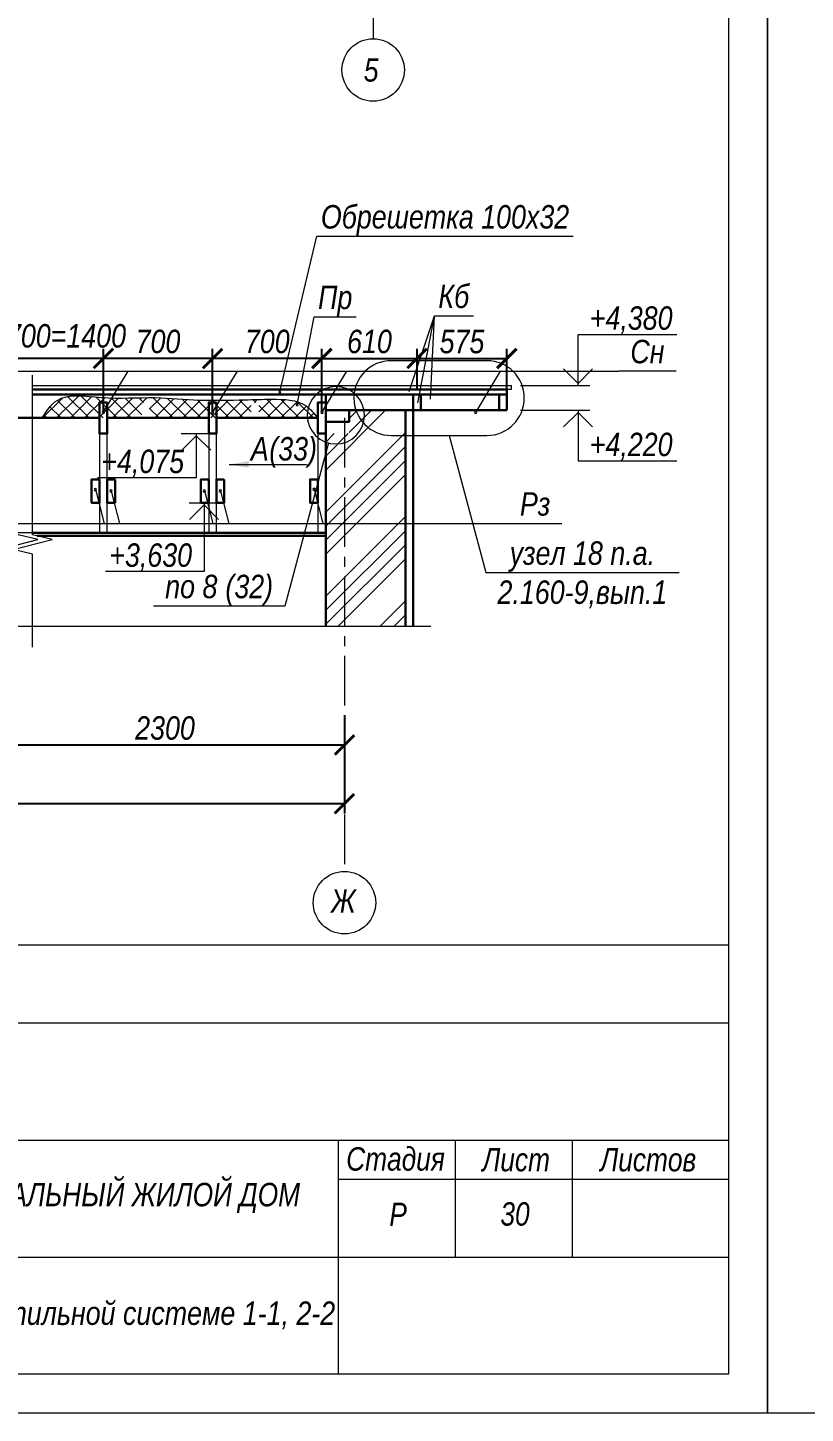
# Model space of a CAD drawing. Header units: millimetres. Extents: x 1582001 to 3303937, y 226471 to 491235.
# Drawn here: x 1866523 to 1876486, y 291255 to 309003 of the extents above; entities that cross this region are included whole.
import ezdxf
from ezdxf.enums import TextEntityAlignment as Align

# ---------------------------------------------------------------- set-up
doc = ezdxf.new("R2010")
doc.units = ezdxf.units.MM
doc.linetypes.add('CENTER', pattern=[50.8, 31.75, -6.35, 6.35, -6.35])
doc.layers.get('Defpoints').update_dxf_attribs({"color": 255, "lineweight": 30})
doc.layers.add('Spezifikazia', color=250, linetype='Continuous')
for name, color, linetype, lineweight in [('Оси', 251, 'CENTER', 9), ('Размеры', 7, 'Continuous', 18), ('средние', 92, 'Continuous', 30), ('Стены', 244, 'Continuous', 30), ('тонкие', 163, 'Continuous', 20), ('Тонкий', 216, 'Continuous', 18)]:
    doc.layers.add(name, color=color, linetype=linetype, lineweight=lineweight)
doc.styles.add('GOST 2.304', font='ARIALNI.TTF', dxfattribs={"width": 0.98, "height": 300})
doc.styles.get("Standard").update_dxf_attribs({"font": 'ARIALNI.TTF', "height": 300})
doc.styles.add('STYLE1', font='ARIALNI.TTF', dxfattribs={"height": 300})
doc.styles.add('Текст', font='ARIALNI.TTF')
doc.dimstyles.new('х2', dxfattribs={"dimscale": 100, "dimtxt": 2.5, "dimasz": 2.5, "dimexe": 1.25, "dimexo": 0.625, "dimtad": 1, "dimdec": 0, "dimlfac": 0.5, "dimtxsty": 'Standard', "dimblk": 'ARCHTICK', "dimcen": 2.5, "dimadec": 0, "dimazin": 0, "dimtfac": 1, "dimtdec": 0, "dimtmove": 0, "dimatfit": 3, "dimfxl": 0, "dimarcsym": 0})

# ---------------------------------------------------------------- blocks, each defined once
blk = doc.blocks.new('_ArchTick')
at = {"color": 0, "linetype": 'ByBlock', "const_width": 0.15}
blk.add_lwpolyline([(-0.5, -0.5), (0.5, 0.5)], dxfattribs=at)
blk = doc.blocks.new('*D1281')
at = {"layer": 'Defpoints', "color": 0, "lineweight": -3, "ltscale": 100, "transparency": 16777216}
for p in [(1867492, 304766), (1867492, 304034), (1868892, 304034)]:
    blk.add_point(p, dxfattribs=at)
at = {"layer": 'Размеры', "color": 0, "lineweight": -2, "ltscale": 100, "transparency": 16777216}
for p, q in [((1867492, 304097), (1867492, 304891)), ((1868892, 304766), (1867492, 304766)), ((1868892, 304097), (1868892, 304891))]:
    blk.add_line(p, q, dxfattribs=at)
at = {"layer": 'Размеры', "color": 0, "lineweight": -2, "ltscale": 100, "transparency": 16777216, "xscale": 250, "yscale": 250, "zscale": 250, "rotation": 180}
blk.add_blockref('_ArchTick', (1867492, 304766), dxfattribs=at)
at = {"layer": 'Размеры', "color": 0, "lineweight": -2, "ltscale": 100, "transparency": 16777216, "xscale": 250, "yscale": 250, "zscale": 250}
blk.add_blockref('_ArchTick', (1868892, 304766), dxfattribs=at)
at = {"layer": 'Размеры', "color": 0, "ltscale": 100, "transparency": 16777216, "insert": (1868192, 304982), "char_height": 300, "attachment_point": 5}
blk.add_mtext('700', dxfattribs=at)
blk = doc.blocks.new('*D1831')
at = {"layer": 'Defpoints', "color": 0, "lineweight": -3, "ltscale": 100, "transparency": 16777216}
for p in [(1865982, 300261), (1870582, 300261), (1870582, 299816)]:
    blk.add_point(p, dxfattribs=at)
at = {"layer": 'Размеры', "color": 0, "lineweight": -2, "ltscale": 100, "transparency": 16777216}
for p, q in [((1865982, 300199), (1865982, 299691)), ((1870582, 300199), (1870582, 299691)), ((1865982, 299816), (1870582, 299816))]:
    blk.add_line(p, q, dxfattribs=at)
at = {"layer": 'Размеры', "color": 0, "lineweight": -2, "ltscale": 100, "transparency": 16777216, "xscale": 250, "yscale": 250, "zscale": 250, "rotation": 180}
blk.add_blockref('_ArchTick', (1865982, 299816), dxfattribs=at)
at = {"layer": 'Размеры', "color": 0, "lineweight": -2, "ltscale": 100, "transparency": 16777216, "xscale": 250, "yscale": 250, "zscale": 250}
blk.add_blockref('_ArchTick', (1870582, 299816), dxfattribs=at)
at = {"layer": 'Размеры', "color": 0, "ltscale": 100, "transparency": 16777216, "insert": (1868282, 300031), "char_height": 300, "attachment_point": 5}
blk.add_mtext('2300', dxfattribs=at)
blk = doc.blocks.new('*D1832')
at = {"layer": 'Defpoints', "color": 0, "lineweight": -3, "ltscale": 100, "transparency": 16777216}
for p in [(1840582, 299816), (1870582, 299816), (1840582, 299063)]:
    blk.add_point(p, dxfattribs=at)
at = {"layer": 'Размеры', "color": 0, "lineweight": -2, "ltscale": 100, "transparency": 16777216}
for p, q in [((1840582, 299753), (1840582, 298938)), ((1870582, 299753), (1870582, 298938)), ((1870582, 299063), (1840582, 299063))]:
    blk.add_line(p, q, dxfattribs=at)
at = {"layer": 'Размеры', "color": 0, "lineweight": -2, "ltscale": 100, "transparency": 16777216, "xscale": 250, "yscale": 250, "zscale": 250, "rotation": 180}
blk.add_blockref('_ArchTick', (1840582, 299063), dxfattribs=at)
at = {"layer": 'Размеры', "color": 0, "lineweight": -2, "ltscale": 100, "transparency": 16777216, "xscale": 250, "yscale": 250, "zscale": 250}
blk.add_blockref('_ArchTick', (1870582, 299063), dxfattribs=at)
at = {"layer": 'Размеры', "color": 0, "ltscale": 100, "transparency": 16777216, "insert": (1855582, 299279), "char_height": 300, "attachment_point": 5}
blk.add_mtext('15000', dxfattribs=at)
blk = doc.blocks.new('*D1843')
at = {"layer": 'Defpoints', "color": 0, "lineweight": -3, "ltscale": 100, "transparency": 16777216}
for p in [(1868892, 304766), (1868892, 304034), (1870292, 304034)]:
    blk.add_point(p, dxfattribs=at)
at = {"layer": 'Размеры', "color": 0, "lineweight": -2, "ltscale": 100, "transparency": 16777216}
for p, q in [((1868892, 304097), (1868892, 304891)), ((1870292, 304766), (1868892, 304766)), ((1870292, 304097), (1870292, 304891))]:
    blk.add_line(p, q, dxfattribs=at)
at = {"layer": 'Размеры', "color": 0, "lineweight": -2, "ltscale": 100, "transparency": 16777216, "xscale": 250, "yscale": 250, "zscale": 250, "rotation": 180}
blk.add_blockref('_ArchTick', (1868892, 304766), dxfattribs=at)
at = {"layer": 'Размеры', "color": 0, "lineweight": -2, "ltscale": 100, "transparency": 16777216, "xscale": 250, "yscale": 250, "zscale": 250}
blk.add_blockref('_ArchTick', (1870292, 304766), dxfattribs=at)
at = {"layer": 'Размеры', "color": 0, "ltscale": 100, "transparency": 16777216, "insert": (1869592, 304982), "char_height": 300, "attachment_point": 5}
blk.add_mtext('700', dxfattribs=at)
blk = doc.blocks.new('*D1844')
at = {"layer": 'Defpoints', "color": 0, "lineweight": -3, "ltscale": 100, "transparency": 16777216}
for p in [(1866092, 304766), (1866092, 304204), (1867492, 304204)]:
    blk.add_point(p, dxfattribs=at)
at = {"layer": 'Размеры', "color": 0, "lineweight": -2, "ltscale": 100, "transparency": 16777216}
for p, q in [((1866092, 304266), (1866092, 304891)), ((1867492, 304766), (1866092, 304766)), ((1867492, 304266), (1867492, 304891))]:
    blk.add_line(p, q, dxfattribs=at)
at = {"layer": 'Размеры', "color": 0, "lineweight": -2, "ltscale": 100, "transparency": 16777216, "xscale": 250, "yscale": 250, "zscale": 250, "rotation": 180}
blk.add_blockref('_ArchTick', (1866092, 304766), dxfattribs=at)
at = {"layer": 'Размеры', "color": 0, "lineweight": -2, "ltscale": 100, "transparency": 16777216, "xscale": 250, "yscale": 250, "zscale": 250}
blk.add_blockref('_ArchTick', (1867492, 304766), dxfattribs=at)
at = {"layer": 'Размеры', "color": 0, "ltscale": 100, "transparency": 16777216, "insert": (1866832, 305054), "char_height": 300, "attachment_point": 5}
blk.add_mtext('2х700=1400 ', dxfattribs=at)
blk = doc.blocks.new('*D1847')
at = {"layer": 'Defpoints', "color": 0, "lineweight": -3, "ltscale": 100, "transparency": 16777216}
for p in [(1871512, 304766), (1870292, 304204), (1871512, 304304)]:
    blk.add_point(p, dxfattribs=at)
at = {"layer": 'Размеры', "color": 0, "lineweight": -2, "ltscale": 100, "transparency": 16777216}
for p, q in [((1870292, 304266), (1870292, 304891)), ((1870292, 304766), (1871512, 304766)), ((1871512, 304366), (1871512, 304891))]:
    blk.add_line(p, q, dxfattribs=at)
at = {"layer": 'Размеры', "color": 0, "lineweight": -2, "ltscale": 100, "transparency": 16777216, "xscale": 250, "yscale": 250, "zscale": 250, "rotation": 180}
blk.add_blockref('_ArchTick', (1870292, 304766), dxfattribs=at)
at = {"layer": 'Размеры', "color": 0, "lineweight": -2, "ltscale": 100, "transparency": 16777216, "xscale": 250, "yscale": 250, "zscale": 250}
blk.add_blockref('_ArchTick', (1871512, 304766), dxfattribs=at)
at = {"layer": 'Размеры', "color": 0, "ltscale": 100, "transparency": 16777216, "insert": (1870902, 304982), "char_height": 300, "attachment_point": 5}
blk.add_mtext('610', dxfattribs=at)
blk = doc.blocks.new('*D1848')
at = {"layer": 'Defpoints', "color": 0, "lineweight": -3, "ltscale": 100, "transparency": 16777216}
for p in [(1872662, 304766), (1871512, 304304), (1872662, 304304)]:
    blk.add_point(p, dxfattribs=at)
at = {"layer": 'Размеры', "color": 0, "lineweight": -2, "ltscale": 100, "transparency": 16777216}
for p, q in [((1871512, 304366), (1871512, 304891)), ((1871512, 304766), (1872662, 304766)), ((1872662, 304366), (1872662, 304891))]:
    blk.add_line(p, q, dxfattribs=at)
at = {"layer": 'Размеры', "color": 0, "lineweight": -2, "ltscale": 100, "transparency": 16777216, "xscale": 250, "yscale": 250, "zscale": 250, "rotation": 180}
blk.add_blockref('_ArchTick', (1871512, 304766), dxfattribs=at)
at = {"layer": 'Размеры', "color": 0, "lineweight": -2, "ltscale": 100, "transparency": 16777216, "xscale": 250, "yscale": 250, "zscale": 250}
blk.add_blockref('_ArchTick', (1872662, 304766), dxfattribs=at)
at = {"layer": 'Размеры', "color": 0, "ltscale": 100, "transparency": 16777216, "insert": (1872087, 304981), "char_height": 300, "attachment_point": 5}
blk.add_mtext('575', dxfattribs=at)

msp = doc.modelspace()

# ---------------------------------------------------------------- hatches: boundary and pattern name
at = {"layer": 'Размеры', "ltscale": 100}
h = msp.add_hatch(dxfattribs=at)
h.set_pattern_fill('ANSI37', color=256, scale=40, style=0)
h.set_pattern_definition([(45, (-1059205.72, -227778.41), (-89.802561, 89.802561), []), (135, (-1059205.72, -227778.41), (-89.802561, -89.802561), [])])
edge = h.paths.add_edge_path()
edge.add_spline(control_points=[(1870237.1, 304003.7), (1870192.7, 304062.3), (1870050.7, 304238), (1869675.7, 304248.3), (1869228.3, 304233.6), (1868728.1, 304221.7), (1868110.9, 304285), (1867529.7, 304231.9), (1866931.7, 304343.3), (1866763.8, 304093.9), (1866708.5, 304003.7)], knot_values=[20.9160141, 20.9160141, 20.9160141, 20.9160141, 127.644465, 352.9314475, 525.4906654, 815.3180707, 1098.6055251, 1445.3939999, 1728.9111145, 1877.4188349, 1877.4188349, 1877.4188349, 1877.4188349], degree=3, periodic=0)
edge.add_line((1866708.5, 304003.7), (1867985.2, 304003.7))
edge.add_line((1867985.2, 304003.7), (1867985.2, 304203.7))
edge.add_line((1867985.2, 304203.7), (1868085.2, 304203.7))
edge.add_line((1868085.2, 304203.7), (1868085.2, 304003.7))
edge.add_line((1868085.2, 304003.7), (1869385.1, 304003.7))
edge.add_line((1869385.1, 304003.7), (1869385.1, 304203.7))
edge.add_line((1869385.1, 304203.7), (1869485.1, 304203.7))
edge.add_line((1869485.1, 304203.7), (1869485.1, 304003.7))
edge.add_line((1869485.1, 304003.7), (1870237.1, 304003.7))
h = msp.add_hatch(dxfattribs=at)
h.set_pattern_fill('ANSI34', color=256, scale=40, style=0)
h.set_pattern_definition([(45, (395968.9, 37526.46), (-538.81537, 538.81537), []), (45, (396148.5, 37526.46), (-538.81537, 538.81537), []), (45, (396328.1, 37526.46), (-538.81537, 538.81537), []), (45, (396507.7, 37526.46), (-538.81537, 538.81537), [])])
h.paths.add_polyline_path([(1870581.6, 303803.7), (1870341.8, 303803.7), (1870341.8, 301338.8), (1870581.6, 301338.8)])
h.paths.add_polyline_path([(1870641.6, 304103.7), (1870641.6, 303803.7), (1870581.6, 303803.7), (1870581.6, 301338.8), (1871361.6, 301338.8), (1871361.6, 304103.7)])

# ---------------------------------------------------------------- linework, layer by layer
at = {"layer": 'Spezifikazia', "lineweight": 18, "ltscale": 500}
for p, q in [((1857000.3, 297255.1), (1875500.3, 297255.1)), ((1857000.3, 296255.1), (1875500.3, 296255.1)), ((1857000.3, 294755.1), (1875500.3, 294755.1)), ((1870500.3, 294755.1), (1870500.3, 291755.1)), ((1872000.3, 294755.1), (1872000.3, 293255.1)), ((1873500.3, 294755.1), (1873500.3, 293255.1)), ((1870500.3, 294255.1), (1875500.3, 294255.1)), ((1863500.3, 293255.1), (1875500.3, 293255.1))]:
    msp.add_line(p, q, dxfattribs=at)
for points in [[(1834000.4, 320955), (1876000.3, 320955), (1876000.3, 291255.1), (1834000.4, 291255.1)], [(1876000.3, 320955), (1918000.3, 320955), (1918000.3, 291255.1), (1876000.3, 291255.1)], [(1836000.4, 291755.1), (1836000.4, 320444.9), (1875500.3, 320444.9), (1875500.3, 291755.1)]]:
    msp.add_lwpolyline(points, close=True, dxfattribs=at)
at = {"layer": 'Оси', "ltscale": 20}
for p, q in [((1870949, 317394.1), (1870949, 308861.1)), ((1870581.6, 304003.7), (1870581.6, 298195.3))]:
    msp.add_line(p, q, dxfattribs=at)
at = {"layer": 'Оси', "linetype": 'Continuous', "ltscale": 100}
for centre in [(1870949, 308461.1), (1870949, 308461.1), (1870581.6, 297795.3), (1870581.6, 297795.3)]:
    msp.add_circle(centre, 400, dxfattribs=at)
at = {"layer": 'Размеры', "linetype": 'Continuous', "ltscale": 100}
for p, q in [((1869753.4, 304337), (1870229.2, 306330.5)), ((1870229.2, 306330.5), (1873513.6, 306330.5)), ((1869973.8, 304171.6), (1870193.3, 305298.4)), ((1870193.3, 305298.4), (1870732.4, 305298.4)), ((1871411.3, 304342.7), (1871734.2, 305312.9)), ((1871519.8, 304197.2), (1871734.2, 305312.9)), ((1871682.7, 304246.4), (1871734.2, 305312.9)), ((1871734.2, 305312.9), (1872235.3, 305312.9)), ((1873574.6, 304417.7), (1873574.6, 305073.4)), ((1873574.6, 305073.4), (1874838.7, 305073.4)), ((1862309.7, 304604.6), (1874095, 304604.6)), ((1867491.7, 304075.9), (1867810.4, 304604.6)), ((1868891.7, 304075.9), (1869210.4, 304604.6)), ((1870291.8, 304075.9), (1870610.5, 304604.6)), ((1872263.6, 304075.9), (1872582.3, 304604.6)), ((1873388.7, 304631.8), (1873574.6, 304446)), ((1873574.6, 304446), (1873760.4, 304631.8)), ((1874832.1, 304604.6), (1874095, 304604.6)), ((1872836.1, 304417.7), (1873724.6, 304417.7)), ((1872836.1, 304103.7), (1873724.6, 304103.7)), ((1873574.6, 304075.4), (1873388.7, 303889.5)), ((1873574.6, 304103.7), (1873574.6, 303454.9)), ((1873760.4, 303889.5), (1873574.6, 304075.4)), ((1868490.6, 303803.7), (1868832.1, 303803.7)), ((1868682.1, 303775.4), (1868496.2, 303589.5)), ((1868682.1, 303803.7), (1868682.1, 303238.1)), ((1868867.9, 303589.5), (1868682.1, 303775.4)), ((1869102.1, 303408.9), (1870102.1, 303408.9)), ((1873574.6, 303454.9), (1874838.7, 303454.9)), ((1868682.1, 303238.1), (1867415.7, 303238.1)), ((1867390.6, 303086.1), (1867503, 302653.5)), ((1867591.1, 303068.4), (1867698.9, 302653.5)), ((1868787.9, 303070), (1868896.1, 302653.5)), ((1868992.1, 303068.4), (1869099.9, 302653.5)), ((1870191.1, 303089.7), (1870304.4, 302653.5)), ((1868590.6, 302917.7), (1868932.1, 302917.7)), ((1868782.1, 302889.4), (1868596.2, 302703.5)), ((1868782.1, 302917.7), (1868782.1, 302037.1)), ((1868967.9, 302703.5), (1868782.1, 302889.4)), ((1862198, 302653.5), (1873368.8, 302653.5)), ((1872680, 302653.5), (1873368.8, 302653.5)), ((1868782.1, 302037.1), (1867518, 302037.1))]:
    msp.add_line(p, q, dxfattribs=at)
at = {"layer": 'Размеры', "ltscale": 100}
for p, q in [((1872406.5, 304737.7), (1871180.4, 304737.7)), ((1870376.7, 303683.6), (1869817.1, 301595.3)), ((1871180.4, 303779.9), (1872406.5, 303779.9)), ((1871921.8, 303779.9), (1872392.6, 302022.7)), ((1870341.6, 302534.1), (1861941, 302534.1)), ((1872392.6, 302022.7), (1874868.1, 302022.7)), ((1869817.1, 301595.3), (1868134.4, 301595.3))]:
    msp.add_line(p, q, dxfattribs=at)
at = {"layer": 'Размеры', "ltscale": 50}
for p, q in [((1866585.8, 302508.4), (1866585.8, 304551.2)), ((1866152.4, 302320.9), (1866652.4, 302445.9)), ((1866335.8, 302320.9), (1866835.8, 302445.9)), ((1866652.4, 302445.9), (1866402.4, 302508.4)), ((1866835.8, 302445.9), (1866585.8, 302508.4)), ((1866585.8, 302258.4), (1866335.8, 302320.9)), ((1866585.8, 301338), (1866585.8, 302258.4)), ((1866585.8, 301068.2), (1866585.8, 301333.5))]:
    msp.add_line(p, q, dxfattribs=at)
at = {"layer": 'Размеры', "ltscale": 75}
for p, q in [((1862424.4, 301338.8), (1871461.6, 301338.8)), ((1871461.6, 301338.8), (1871686.6, 301338.8))]:
    msp.add_line(p, q, dxfattribs=at)
at = {"layer": 'Размеры', "ltscale": 100}
for centre, radius, start, end in [((1871180.4, 304258.8), 478.9, 90, 270), ((1872406.5, 304258.8), 478.9, 270, 90), ((1870471.7, 304038.2), 367.1, 0, 180), ((1870471.7, 304038.2), 367.1, 180, 0)]:
    msp.add_arc(centre, radius, start, end, dxfattribs=at)
at = {"layer": 'Размеры', "linetype": 'Continuous', "ltscale": 100}
for centre, radius, start, end in [((1869753.4, 304337), 12.5, 0, 180), ((1869753.4, 304337), 12.5, 180, 0), ((1867491.7, 304075.9), 15, 0, 180), ((1867491.7, 304075.9), 15, 180, 0), ((1868891.7, 304075.9), 15, 0, 180), ((1868891.7, 304075.9), 15, 180, 0), ((1869973.8, 304171.6), 12.5, 0, 180), ((1869973.8, 304171.6), 12.5, 180, 0), ((1870291.8, 304075.9), 15, 0, 180), ((1870291.8, 304075.9), 15, 180, 0), ((1872263.6, 304075.9), 15, 0, 180), ((1872263.6, 304075.9), 15, 180, 0), ((1867390.6, 303086.1), 15, 0, 180), ((1867390.6, 303086.1), 15, 180, 0), ((1867591.1, 303068.4), 15, 0, 180), ((1867591.1, 303068.4), 15, 180, 0), ((1868787.9, 303070), 15, 0, 180), ((1868787.9, 303070), 15, 180, 0), ((1868992.1, 303068.4), 15, 0, 180), ((1868992.1, 303068.4), 15, 180, 0), ((1870191.1, 303089.7), 15, 0, 180), ((1870191.1, 303089.7), 15, 180, 0)]:
    msp.add_arc(centre, radius, start, end, dxfattribs=at)
at = {"layer": 'Размеры', "ltscale": 100}
msp.add_open_spline([(1866708.5, 304003.7), (1866763.8, 304093.9), (1866931.7, 304343.3), (1867529.7, 304231.9), (1868110.9, 304285), (1868728.1, 304221.7), (1869228.3, 304233.6), (1869675.7, 304248.3), (1870050.7, 304238), (1870192.7, 304062.3), (1870237.1, 304003.7)], degree=3, knots=[20.9160141, 20.9160141, 20.9160141, 20.9160141, 169.4237345, 452.9408491, 799.7293239, 1083.0167784, 1372.8441836, 1545.4034016, 1770.690384, 1877.4188349, 1877.4188349, 1877.4188349, 1877.4188349], dxfattribs=at)
at = {"layer": 'Размеры', "linetype": 'Continuous', "ltscale": 100}
msp.add_solid([(1869102.1, 303408.9), (1869352.5, 303450.8), (1869352.5, 303367)], dxfattribs=at)
at = {"layer": 'средние'}
for p, q in [((1866585.8, 304367.7), (1872661.6, 304367.7)), ((1871461.6, 304303.7), (1866585.8, 304303.7)), ((1869601.6, 304303.7), (1872661.6, 304303.7)), ((1870341.7, 304103.7), (1870341.7, 304303.7)), ((1872661.6, 304303.7), (1872661.6, 304367.7)), ((1870341.7, 304103.7), (1871461.6, 304103.7)), ((1870641.6, 304003.7), (1870641.6, 304103.7)), ((1871561.6, 304103.7), (1872561.6, 304103.7)), ((1867441.7, 304003.7), (1866141.7, 304003.7)), ((1866141.7, 304003.7), (1866585.8, 304003.7)), ((1868841.7, 304003.7), (1867541.7, 304003.7)), ((1870241.8, 304003.7), (1868941.7, 304003.7)), ((1870141.6, 304003.7), (1870241.8, 304003.7)), ((1870241.8, 304003.7), (1870241.6, 304003.7))]:
    msp.add_line(p, q, dxfattribs=at)
for points in [[(1867541.7, 304203.7), (1867441.7, 304203.7), (1867441.7, 303803.7), (1867541.7, 303803.7)], [(1868941.7, 304203.7), (1868841.7, 304203.7), (1868841.7, 303803.7), (1868941.7, 303803.7)], [(1870341.8, 304203.7), (1870241.8, 304203.7), (1870241.8, 303803.7), (1870341.8, 303803.7)], [(1871561.6, 304103.7), (1871461.6, 304103.7), (1871461.6, 304303.7), (1871561.6, 304303.7)], [(1871561.6, 304103.7), (1871461.6, 304103.7), (1871461.6, 304303.7), (1871561.6, 304303.7)], [(1872661.6, 304103.7), (1872561.6, 304103.7), (1872561.6, 304303.7), (1872661.6, 304303.7)], [(1870341.8, 303953.7), (1870641.6, 303953.7), (1870641.6, 304103.7), (1870341.8, 304103.7)], [(1867441.7, 303217.7), (1867341.7, 303217.7), (1867341.7, 302917.7), (1867441.7, 302917.7)], [(1867641.7, 303217.7), (1867541.7, 303217.7), (1867541.7, 302917.7), (1867641.7, 302917.7)], [(1868841.7, 303217.7), (1868741.7, 303217.7), (1868741.7, 302917.7), (1868841.7, 302917.7)], [(1869041.7, 303217.7), (1868941.7, 303217.7), (1868941.7, 302917.7), (1869041.7, 302917.7)], [(1870241.8, 303217.7), (1870141.8, 303217.7), (1870141.8, 302917.7), (1870241.8, 302917.7)]]:
    msp.add_lwpolyline(points, close=True, dxfattribs=at)
msp.add_lwpolyline([(1866642.9, 302494.1), (1870341.6, 302494.1), (1870341.6, 302534.1), (1866585.8, 302534.1)], dxfattribs=at)
at = {"layer": 'Стены'}
for p, q in [((1871361.6, 301338), (1871361.6, 304103.7)), ((1871461.6, 301338.8), (1871461.6, 304103.7)), ((1870341.6, 301338.8), (1870341.6, 304003.7))]:
    msp.add_line(p, q, dxfattribs=at)
at = {"layer": 'тонкие'}
for p, q in [((1866585.8, 304417.7), (1872721.6, 304417.7)), ((1872721.6, 304367.7), (1872721.6, 304417.7)), ((1872721.6, 304367.7), (1872661.6, 304367.7))]:
    msp.add_line(p, q, dxfattribs=at)
at = {"layer": 'Тонкий', "ltscale": 100}
for points in [[(1867541.7, 303803.7), (1867441.7, 303803.7), (1867441.7, 302534.1), (1867541.7, 302534.1)], [(1868941.7, 303803.7), (1868841.7, 303803.7), (1868841.7, 302534.1), (1868941.7, 302534.1)], [(1870341.8, 303803.7), (1870241.8, 303803.7), (1870241.8, 302534.1), (1870341.8, 302534.1)]]:
    msp.add_lwpolyline(points, close=True, dxfattribs=at)

# ---------------------------------------------------------------- texts
at = {"layer": 'Spezifikazia', "lineweight": 18, "ltscale": 500, "style": 'STYLE1', "width": 0.98}
for s, p in [('Стадия', (1870603.9, 294363.2)), ('Лист', (1872347.6, 294354.3)), ('Листов', (1873858.6, 294354.3)), ('ИНДИВИДУАЛЬНЫЙ ЖИЛОЙ ДОМ', (1864410.2, 293906.3)), ('Р', (1871156.3, 293652.3)), ('30', (1872579.6, 293658.4))]:
    msp.add_text(s, height=300, dxfattribs=at).set_placement(p)
at = {"layer": 'Spezifikazia', "lineweight": 18, "ltscale": 500, "insert": (1866998.8, 292687.4), "char_height": 300, "width": 12867.82, "attachment_point": 2, "style": 'STYLE1'}
msp.add_mtext('Сечения по стропильной системе 1-1, 2-2', dxfattribs=at)
at = {"layer": 'Оси', "linetype": 'Continuous', "ltscale": 100, "style": 'GOST 2.304'}
for s, p in [('5', (1870922.7, 308461.1)), ('Ж', (1870567.4, 297817.5))]:
    msp.add_text(s, height=297.2, dxfattribs=at).set_placement(p, align=Align.MIDDLE_CENTER)
at = {"layer": 'Размеры', "linetype": 'Continuous', "ltscale": 100, "style": 'Текст'}
for s, p in [('Обрешетка 100х32', (1870279.2, 306430.5)), ('Пр', (1870243.3, 305398.4)), ('Кб', (1871784.2, 305412.9))]:
    msp.add_text(s, height=300, dxfattribs=at).set_placement(p)
at = {"layer": 'Размеры', "linetype": 'Continuous', "ltscale": 100}
for s, p in [('+4,380', (1873724.6, 305133.4)), ('Сн', (1874245, 304704.6)), ('А', (1869382.1, 303458.9)), ('(33)', (1869618.1, 303458.9)), ('+4,220', (1873724.6, 303514.9)), ('+4,075', (1867465.7, 303298.1)), ('Рз', (1872830, 302753.5)), ('+3,630', (1867568, 302097.1))]:
    msp.add_text(s, height=300, dxfattribs=at).set_placement(p)
at = {"layer": 'Размеры', "ltscale": 100}
for s, p in [('узел 18 п.а.', (1872698.6, 302122.7)), ('по 8', (1868284.4, 301695.3)), ('(32)', (1869056.1, 301695.3)), ('2.160-9,вып.1', (1872542.6, 301622.7))]:
    msp.add_text(s, height=300, dxfattribs=at).set_placement(p)

# ---------------------------------------------------------------- dimensions: what is measured, and where the dimension line sits
dim = msp.add_linear_dim(base=(1866091.7, 304766.1), p1=(1867491.7, 304203.7), p2=(1866091.7, 304203.7), text='2х700=1400 ', dimstyle='х2', override={"dimlfac": 0.5, "dimtxsty": 'Standard', "dimblk1": 'ArchTick', "dimblk2": 'ArchTick', "dimsah": 1, "dimtmove": 2, "dimtolj": 0}, dxfattribs=at)
dim.commit()
dim.dimension.update_dxf_attribs({"geometry": '*D1844', "text_midpoint": (1866832.3, 305053.5), "dimtype": 160})
for base, p1, p2, override, picture, middle in [((1867491.7, 304766.1), (1868891.7, 304034.3), (1867491.7, 304034.3), {"dimscale": 100}, '*D1281', (1868191.7, 304981.8)), ((1868891.7, 304766.1), (1870291.8, 304034.3), (1868891.7, 304034.3), {"dimscale": 100, "dimlfac": 0.5, "dimtxsty": 'Standard', "dimblk1": 'ArchTick', "dimblk2": 'ArchTick', "dimsah": 1, "dimtmove": 0, "dimtolj": 0}, '*D1843', (1869591.7, 304981.8)), ((1871511.6, 304766.1), (1870291.8, 304203.7), (1871511.6, 304303.7), {"dimscale": 100, "dimlfac": 0.5, "dimtxsty": 'Standard', "dimblk1": 'ArchTick', "dimblk2": 'ArchTick', "dimsah": 1, "dimtmove": 0, "dimtolj": 0}, '*D1847', (1870901.7, 304981.8)), ((1872661.6, 304766.1), (1871511.6, 304303.7), (1872661.6, 304303.7), {"dimscale": 100, "dimlfac": 0.5, "dimtxsty": 'Standard', "dimblk1": 'ArchTick', "dimblk2": 'ArchTick', "dimsah": 1, "dimtmove": 0, "dimtolj": 0}, '*D1848', (1872086.6, 304981.2)), ((1870581.6, 299815.6), (1865981.6, 300261.1), (1870581.6, 300261.1), {"dimscale": 100, "dimlfac": 0.5, "dimtxsty": 'Standard', "dimblk1": 'ArchTick', "dimblk2": 'ArchTick', "dimsah": 1, "dimtmove": 0, "dimtolj": 0}, '*D1831', (1868281.6, 300031.3)), ((1840581.7, 299063.3), (1870581.6, 299815.6), (1840581.7, 299815.6), {"dimscale": 100, "dimlfac": 0.5, "dimtxsty": 'Standard', "dimblk1": 'ArchTick', "dimblk2": 'ArchTick', "dimsah": 1, "dimtmove": 0, "dimtolj": 0}, '*D1832', (1855581.7, 299278.9))]:
    dim = msp.add_linear_dim(base=base, p1=p1, p2=p2, dimstyle='х2', override=override, dxfattribs=at)
    dim.commit()
    dim.dimension.update_dxf_attribs({"geometry": picture, "text_midpoint": middle})

doc.saveas('drawing.dxf')
